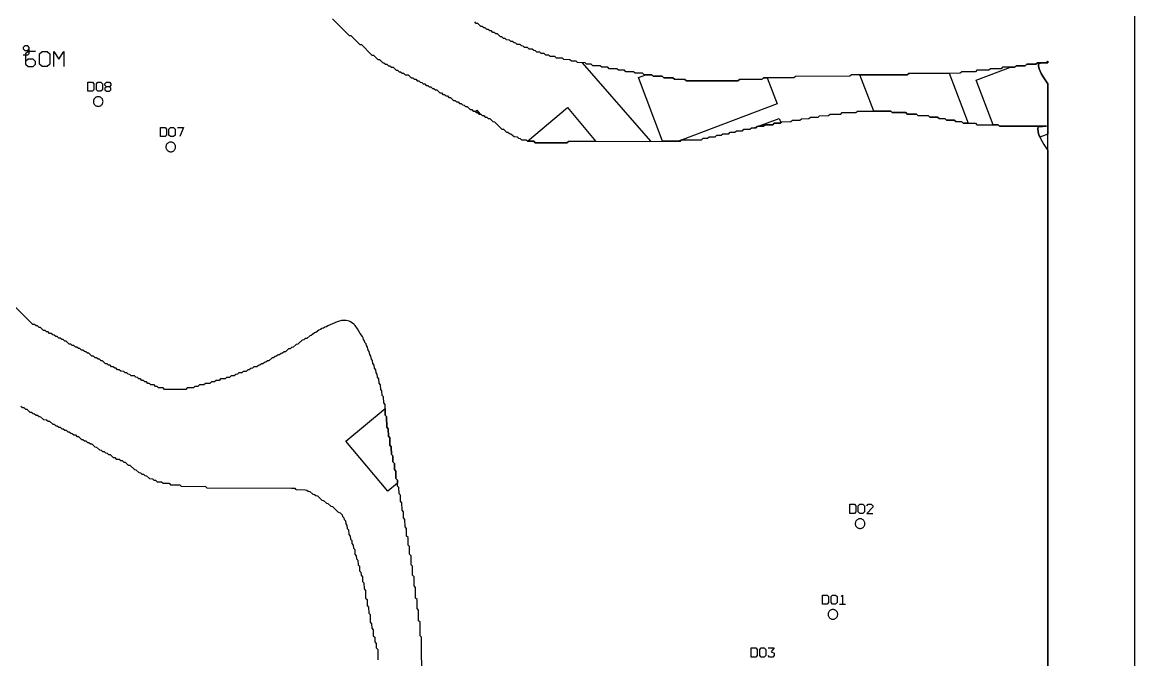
# Model space of a CAD drawing. Header units: millimetres. Extents: x 0 to 1219, y 0 to 1240.
# Drawn here: x 851.5 to 1219.2, y 747.6 to 958.4 of the extents above; entities that cross this region are included whole.
import ezdxf

# ---------------------------------------------------------------- set-up
doc = ezdxf.new("R2010")
doc.units = ezdxf.units.MM
for name, color, linetype in [('CUT_DOWEL_3.2', 2, 'Continuous'), ('CUT_OUTER', 1, 'Continuous'), ('ENGRAVE_BLDG_BOX', 5, 'Continuous'), ('ENGRAVE_BLDG_FOOTPRINT', 8, 'Continuous'), ('ENGRAVE_NEXT', 3, 'Continuous'), ('ENGRAVE_SITE_BOUNDARY', 6, 'Continuous'), ('ENGRAVE_TEXT', 2, 'Continuous'), ('SHEET_EDGE', 7, 'Continuous')]:
    doc.layers.add(name, color=color, linetype=linetype)

msp = doc.modelspace()

# ---------------------------------------------------------------- linework, layer by layer
at = {"layer": 'CUT_DOWEL_3.2'}
for points in [[(876.57, 933.79), (876.36, 933.78), (876.15, 933.74), (875.95, 933.67), (875.77, 933.58), (875.59, 933.46), (875.43, 933.32), (875.3, 933.16), (875.18, 932.99), (875.09, 932.8), (875.02, 932.6), (874.98, 932.4), (874.97, 932.19), (874.98, 931.98), (875.02, 931.78), (875.09, 931.58), (875.18, 931.39), (875.3, 931.22), (875.43, 931.06), (875.59, 930.92), (875.77, 930.8), (875.95, 930.71), (876.15, 930.65), (876.36, 930.6), (876.57, 930.59), (876.77, 930.6), (876.98, 930.65), (877.18, 930.71), (877.37, 930.8), (877.54, 930.92), (877.7, 931.06), (877.83, 931.22), (877.95, 931.39), (878.04, 931.58), (878.11, 931.78), (878.15, 931.98), (878.17, 932.19), (878.15, 932.4), (878.11, 932.6), (878.04, 932.8), (877.95, 932.99), (877.83, 933.16), (877.7, 933.32), (877.54, 933.46), (877.37, 933.58), (877.18, 933.67), (876.98, 933.74), (876.77, 933.78), (876.57, 933.79)], [(900.57, 918.79), (900.36, 918.78), (900.15, 918.74), (899.95, 918.67), (899.77, 918.58), (899.59, 918.46), (899.43, 918.32), (899.3, 918.16), (899.18, 917.99), (899.09, 917.8), (899.02, 917.6), (898.98, 917.4), (898.97, 917.19), (898.98, 916.98), (899.02, 916.78), (899.09, 916.58), (899.18, 916.39), (899.3, 916.22), (899.43, 916.06), (899.59, 915.92), (899.77, 915.8), (899.95, 915.71), (900.15, 915.65), (900.36, 915.6), (900.57, 915.59), (900.77, 915.6), (900.98, 915.65), (901.18, 915.71), (901.37, 915.8), (901.54, 915.92), (901.7, 916.06), (901.83, 916.22), (901.95, 916.39), (902.04, 916.58), (902.11, 916.78), (902.15, 916.98), (902.17, 917.19), (902.15, 917.4), (902.11, 917.6), (902.04, 917.8), (901.95, 917.99), (901.83, 918.16), (901.7, 918.32), (901.54, 918.46), (901.37, 918.58), (901.18, 918.67), (900.98, 918.74), (900.77, 918.78), (900.57, 918.79)], [(1128.42, 794.19), (1128.21, 794.18), (1128, 794.14), (1127.81, 794.07), (1127.62, 793.98), (1127.44, 793.86), (1127.29, 793.72), (1127.15, 793.57), (1127.03, 793.39), (1126.94, 793.2), (1126.87, 793.01), (1126.83, 792.8), (1126.82, 792.59), (1126.83, 792.38), (1126.87, 792.18), (1126.94, 791.98), (1127.03, 791.79), (1127.15, 791.62), (1127.29, 791.46), (1127.44, 791.32), (1127.62, 791.21), (1127.81, 791.11), (1128, 791.05), (1128.21, 791), (1128.42, 790.99), (1128.63, 791), (1128.83, 791.05), (1129.03, 791.11), (1129.22, 791.21), (1129.39, 791.32), (1129.55, 791.46), (1129.69, 791.62), (1129.8, 791.79), (1129.9, 791.98), (1129.96, 792.18), (1130, 792.38), (1130.02, 792.59), (1130, 792.8), (1129.96, 793.01), (1129.9, 793.2), (1129.8, 793.39), (1129.69, 793.57), (1129.55, 793.72), (1129.39, 793.86), (1129.22, 793.98), (1129.03, 794.07), (1128.83, 794.14), (1128.63, 794.18), (1128.42, 794.19)], [(1119.42, 764.19), (1119.21, 764.18), (1119, 764.14), (1118.81, 764.07), (1118.62, 763.98), (1118.44, 763.86), (1118.29, 763.72), (1118.15, 763.57), (1118.03, 763.39), (1117.94, 763.2), (1117.87, 763.01), (1117.83, 762.8), (1117.82, 762.59), (1117.83, 762.38), (1117.87, 762.18), (1117.94, 761.98), (1118.03, 761.79), (1118.15, 761.62), (1118.29, 761.46), (1118.44, 761.32), (1118.62, 761.21), (1118.81, 761.11), (1119, 761.05), (1119.21, 761), (1119.42, 760.99), (1119.63, 761), (1119.83, 761.05), (1120.03, 761.11), (1120.22, 761.21), (1120.39, 761.32), (1120.55, 761.46), (1120.69, 761.62), (1120.8, 761.79), (1120.9, 761.98), (1120.96, 762.18), (1121, 762.38), (1121.02, 762.59), (1121, 762.8), (1120.96, 763.01), (1120.9, 763.2), (1120.8, 763.39), (1120.69, 763.57), (1120.55, 763.72), (1120.39, 763.86), (1120.22, 763.98), (1120.03, 764.07), (1119.83, 764.14), (1119.63, 764.18), (1119.42, 764.19)]]:
    msp.add_lwpolyline(points, close=True, dxfattribs=at)
at = {"layer": 'CUT_OUTER'}
for points in [[(1190.52, 500.5), (1190.52, 938.08), (1189.14, 940), (1188.28, 941.5), (1187.65, 943), (1187.39, 944), (1187.37, 944.5), (1187.52, 944.65), (1188.02, 944.87), (1190.52, 944.99), (1190.52, 945.5), (1190.02, 945.01), (1187.02, 945.01), (1186.52, 944.52), (1183.52, 944.51), (1183.02, 944.03), (1180.02, 944.01), (1179.52, 943.53), (1175.52, 943.51), (1175.02, 943.03), (1171.52, 943.01), (1171.02, 942.53), (1167.02, 942.51), (1166.52, 942.03), (1162.02, 942.01), (1161.52, 941.53), (1144.52, 941.51), (1144.02, 941.02), (1125.52, 941.01), (1125.02, 940.52), (1107.02, 940.51), (1106.52, 940.03), (1096.52, 940.01), (1096.02, 939.53), (1088.52, 939.51), (1088.02, 939.03), (1071.02, 939.04), (1070.52, 939.52), (1067.02, 939.54), (1066.52, 940.02), (1063.52, 940.04), (1063.02, 940.52), (1060.02, 940.54), (1059.52, 941.02), (1057.02, 941.04), (1056.52, 941.52), (1054.02, 941.54), (1053.52, 942.02), (1051.02, 942.04), (1050.52, 942.52), (1048.52, 942.54), (1048.02, 943.02), (1045.52, 943.04), (1045.02, 943.52), (1043.02, 943.54), (1042.52, 944.02), (1040.02, 944.04), (1039.52, 944.52), (1038.02, 944.54), (1037.52, 945.02), (1035.02, 945.05), (1034.52, 945.52), (1033.02, 945.55), (1032.52, 946.02), (1030.52, 946.05), (1030.02, 946.52), (1028.02, 946.55), (1027.52, 947.03), (1026.02, 947.05), (1025.52, 947.53), (1024.52, 947.55), (1024.02, 948.03), (1023.02, 948.05), (1022.52, 948.53), (1021.52, 948.55), (1021.07, 949), (1020.52, 949.05), (1020.02, 949.53), (1019.02, 949.55), (1018.52, 950.03), (1017.52, 950.05), (1017.07, 950.5), (1016.52, 950.55), (1016.02, 951.03), (1015.02, 951.05), (1014.57, 951.5), (1014.02, 951.55), (1013.52, 952.03), (1013.02, 952.05), (1012.52, 952.53), (1011.52, 952.55), (1011.07, 953), (1010.52, 953.05), (1010.02, 953.53), (1009.52, 953.55), (1008.52, 954.53), (1008.02, 954.55), (1007.52, 955.03), (1007.02, 955.05), (1006.52, 955.53), (1006.02, 955.55), (1005.52, 956.03), (1005.02, 956.05), (1004.52, 956.53), (1004.02, 956.55), (1003.52, 957.03), (1003.02, 957.05), (1002.02, 958.03), (1001.52, 958.04), (1001.02, 958.53)], [(851.02, 831.47), (851.52, 830.98), (852.02, 830.96), (852.52, 830.48), (853.02, 830.46), (854.02, 829.48), (854.52, 829.46), (855.02, 828.98), (855.52, 828.96), (856.02, 828.47), (856.52, 828.46), (857.02, 827.97), (857.52, 827.95), (858.52, 826.98), (859.52, 826.95), (860.02, 826.47), (860.52, 826.45), (861.52, 825.47), (862.02, 825.45), (862.52, 824.97), (863.02, 824.95), (863.52, 824.47), (864.02, 824.45), (864.52, 823.97), (865.02, 823.95), (865.52, 823.47), (866.02, 823.45), (866.52, 822.97), (867.02, 822.94), (867.52, 822.46), (868.02, 822.44), (868.52, 821.96), (869.02, 821.94), (869.52, 821.46), (870.02, 821.43), (871.02, 820.46), (871.52, 820.44), (872.02, 819.96), (872.52, 819.94), (873.02, 819.46), (873.52, 819.43), (874.02, 818.96), (874.52, 818.93), (875.46, 818), (876.02, 817.93), (877.02, 816.96), (877.52, 816.94), (878.02, 816.46), (878.52, 816.43), (879.02, 815.96), (879.52, 815.93), (880.02, 815.46), (880.52, 815.43), (881.52, 814.46), (882.02, 814.44), (882.52, 813.96), (883.52, 813.92), (884.02, 813.45), (884.52, 813.42), (885.02, 812.95), (885.52, 812.92), (886.52, 811.95), (887.02, 811.92), (888.52, 810.46), (889.02, 810.43), (890.02, 809.46), (890.52, 809.44), (891.02, 808.96), (891.52, 808.93), (892.02, 808.46), (892.52, 808.43), (893.52, 807.47), (894.52, 807.43), (894.95, 807), (895.52, 806.94), (896.02, 806.47), (897.52, 806.43), (898.02, 805.97), (900.02, 805.93), (900.52, 805.46), (903.52, 805.42), (904.02, 804.96), (912.02, 804.9), (912.52, 804.45), (940.52, 804.37), (941.52, 804.29), (941.8, 804), (942.02, 803.9), (945.02, 803.8), (945.52, 803.7), (946.02, 803.33), (946.52, 803.23), (947.52, 802.36), (948.02, 802.27), (948.52, 801.85), (949.02, 801.75), (950.52, 800.37), (951.02, 800.28), (952.02, 799.37), (952.52, 799.27), (953.52, 798.36), (954.02, 798.25), (955.82, 796.5), (956.02, 796.34), (956.52, 796.19), (957.2, 795.5), (957.34, 795), (957.75, 794.5), (957.86, 794), (958.26, 793.5), (958.39, 792.5), (958.8, 792), (958.91, 791), (959.32, 790.5), (959.43, 789), (959.85, 788.5), (959.93, 787.5), (960.36, 787), (960.44, 786), (960.87, 785.5), (960.94, 784.5), (961.37, 784), (961.45, 782.5), (961.89, 782), (961.95, 781), (962.39, 780.5), (962.46, 779), (962.9, 778.5), (962.96, 777), (963.41, 776.5), (963.46, 775.5), (963.91, 775), (963.96, 773.5), (964.41, 773), (964.47, 771), (964.92, 770.5), (964.98, 768), (965.43, 767.5), (965.48, 765.5), (965.94, 765), (965.98, 763), (966.44, 762.5), (966.48, 760), (966.95, 759.5), (966.98, 758), (967.45, 757.5), (967.49, 755.5), (967.96, 755), (967.99, 753.5), (968.46, 753), (968.49, 751.5), (968.95, 751), (968.99, 747.5)]]:
    msp.add_lwpolyline(points, dxfattribs=at)
at = {"layer": 'ENGRAVE_BLDG_BOX'}
for points in [[(1187.85, 920.42), (1187.42, 921.5), (1187.11, 923), (1187.13, 923.5), (1187.52, 923.87), (1190.02, 924), (1174.52, 924.03), (1174.02, 924.51), (1172.39, 924.52), (1166.81, 939.25), (1178.1, 943.52), (1179.52, 943.53), (1180.02, 944.01), (1183.02, 944.03), (1183.52, 944.51), (1186.52, 944.52), (1187.02, 945.01), (1190.02, 945.01), (1190.52, 945.5), (1190.52, 944.99), (1188.02, 944.87), (1187.52, 944.65), (1187.37, 944.5), (1187.39, 944), (1187.65, 943), (1188.28, 941.5), (1189.14, 940), (1190.52, 938.08), (1190.52, 921.43), (1187.85, 920.42)], [(1164.12, 925.02), (1162.52, 925.03), (1162.02, 925.51), (1160.02, 925.53), (1159.52, 926.01), (1157.02, 926.03), (1156.52, 926.51), (1154.52, 926.53), (1154.02, 927.01), (1151.52, 927.02), (1151.02, 927.51), (1147.52, 927.52), (1147.02, 928.01), (1144.02, 928.02), (1143.52, 928.51), (1139.02, 928.52), (1138.52, 929.01), (1132.91, 929.01), (1128.37, 941.01), (1144.02, 941.02), (1144.52, 941.51), (1157.88, 941.53), (1164.12, 925.02)], [(1055.15, 940.09), (1057.63, 941.03), (1059.52, 941.02), (1060.02, 940.54), (1063.02, 940.52), (1063.52, 940.04), (1066.52, 940.02), (1067.02, 939.54), (1070.52, 939.52), (1071.02, 939.04), (1088.02, 939.03), (1088.52, 939.51), (1096.02, 939.53), (1096.52, 940.01), (1097.73, 940.01), (1100.99, 931.41), (1069.59, 919.52), (1069.52, 919.52), (1069.47, 919.47), (1068.29, 919.03), (1063.13, 919.03), (1055.15, 940.09)], [(1001.78, 929.32), (1002.85, 928.03), (1002.52, 928.04), (1002.02, 928.53), (1001.52, 928.54), (1001.21, 928.84), (1001.78, 929.32)], [(1031.67, 930.18), (1041.01, 919.02), (1032.02, 919.02), (1031.52, 918.55), (1027.02, 918.53), (1021.02, 918.57), (1020.52, 919.03), (1018.52, 919.07), (1018.46, 919.12), (1031.67, 930.18)], [(1094.34, 923.84), (1094.02, 923.53), (1093.5, 923.52), (1094.34, 923.84)], [(1101.69, 926.62), (1102.22, 925.22), (1102.02, 925.03), (1100.02, 925.01), (1099.52, 924.53), (1097.02, 924.51), (1096.52, 924.03), (1094.8, 924.01), (1101.69, 926.62)], [(1190.52, 911), (1190.52, 878.77), (1190.52, 878.77), (1190.52, 911), (1190.52, 911)], [(1190.52, 837.76), (1190.52, 816.62), (1190.52, 816.62), (1190.52, 837.76), (1190.52, 837.76)], [(972.31, 803.32), (958.46, 819.9), (971.42, 830.72), (971.47, 828.5), (971.91, 828), (971.98, 824.5), (972.43, 824), (972.48, 821.5), (972.94, 821), (972.99, 818.5), (973.45, 818), (973.49, 815.5), (973.96, 815), (973.99, 813), (974.46, 812.5), (974.49, 810.5), (974.97, 810), (974.99, 807.5), (975.47, 807), (975.48, 805.98), (972.31, 803.32)]]:
    msp.add_lwpolyline(points, close=True, dxfattribs=at)
at = {"layer": 'ENGRAVE_BLDG_FOOTPRINT'}
for points in [[(1166.81, 939.25), (1178.1, 943.52), (1179.52, 943.53), (1180.02, 944.01), (1183.02, 944.03), (1183.52, 944.51), (1186.52, 944.52), (1187.02, 945.01), (1190.02, 945.01), (1190.52, 945.5), (1190.52, 944.99), (1188.02, 944.87), (1187.52, 944.65), (1187.37, 944.5), (1187.39, 944), (1187.65, 943), (1188.28, 941.5), (1189.14, 940), (1190.52, 938.08), (1190.52, 921.43), (1187.85, 920.42), (1187.42, 921.5), (1187.11, 923), (1187.13, 923.5), (1187.52, 923.87), (1190.02, 924), (1174.52, 924.03), (1174.02, 924.51), (1172.39, 924.52), (1166.81, 939.25)], [(1128.37, 941.01), (1144.02, 941.02), (1144.52, 941.51), (1157.88, 941.53), (1164.12, 925.02), (1162.52, 925.03), (1162.02, 925.51), (1160.02, 925.53), (1159.52, 926.01), (1157.02, 926.03), (1156.52, 926.51), (1154.52, 926.53), (1154.02, 927.01), (1151.52, 927.02), (1151.02, 927.51), (1147.52, 927.52), (1147.02, 928.01), (1144.02, 928.02), (1143.52, 928.51), (1139.02, 928.52), (1138.52, 929.01), (1132.91, 929.01), (1128.37, 941.01)], [(1055.15, 940.09), (1057.63, 941.03), (1059.52, 941.02), (1060.02, 940.54), (1063.02, 940.52), (1063.52, 940.04), (1066.52, 940.02), (1067.02, 939.54), (1070.52, 939.52), (1071.02, 939.04), (1088.02, 939.03), (1088.52, 939.51), (1096.02, 939.53), (1096.52, 940.01), (1097.73, 940.01), (1100.99, 931.41), (1069.59, 919.52), (1069.52, 919.52), (1069.47, 919.47), (1068.29, 919.03), (1063.13, 919.03), (1055.15, 940.09)], [(1001.78, 929.32), (1002.85, 928.03), (1002.52, 928.04), (1002.02, 928.53), (1001.52, 928.54), (1001.21, 928.84), (1001.78, 929.32)], [(1031.67, 930.18), (1041.01, 919.02), (1032.02, 919.02), (1031.52, 918.55), (1027.02, 918.53), (1021.02, 918.57), (1020.52, 919.03), (1018.52, 919.07), (1018.48, 919.11), (1031.67, 930.18)], [(1094.34, 923.84), (1094.02, 923.53), (1093.5, 923.52), (1094.34, 923.84)], [(1101.69, 926.62), (1102.22, 925.22), (1102.02, 925.03), (1100.02, 925.01), (1099.52, 924.53), (1097.02, 924.51), (1096.52, 924.03), (1094.8, 924.01), (1101.69, 926.62)], [(1190.52, 878.77), (1190.52, 911), (1190.52, 911), (1190.52, 878.77), (1190.52, 878.77)], [(1190.52, 816.62), (1190.52, 837.76), (1190.52, 837.76), (1190.52, 816.62), (1190.52, 816.62)], [(958.46, 819.9), (971.42, 830.72), (971.47, 828.5), (971.91, 828), (971.98, 824.5), (972.43, 824), (972.48, 821.5), (972.94, 821), (972.99, 818.5), (973.45, 818), (973.49, 815.5), (973.96, 815), (973.99, 813), (974.46, 812.5), (974.49, 810.5), (974.97, 810), (974.99, 807.5), (975.47, 807), (975.48, 805.98), (972.31, 803.32), (958.46, 819.9)]]:
    msp.add_lwpolyline(points, close=True, dxfattribs=at)
at = {"layer": 'ENGRAVE_NEXT'}
for points in [[(954.04, 959.5), (959.52, 954.04), (960.05, 954), (963.02, 951.04), (963.55, 951), (967.02, 947.55), (967.52, 947.53), (969.02, 946.05), (969.52, 946.03), (970.52, 945.05), (971.02, 945.03), (971.52, 944.55), (972.02, 944.53), (972.52, 944.04), (973.02, 944.03), (973.52, 943.54), (974.02, 943.53), (975.02, 942.55), (975.52, 942.53), (976.02, 942.05), (976.52, 942.03), (977.02, 941.55), (977.52, 941.53), (978.02, 941.05), (979.02, 941.02), (980.02, 940.05), (980.52, 940.03), (981.02, 939.54), (981.52, 939.53), (982.02, 939.04), (982.52, 939.03), (983.02, 938.54), (983.52, 938.53), (984.02, 938.04), (984.52, 938.03), (985.02, 937.54), (985.52, 937.53), (986.02, 937.04), (986.52, 937.03), (987.02, 936.54), (987.52, 936.53), (988.02, 936.04), (988.52, 936.02), (989.52, 935.05), (990.02, 935.03), (990.52, 934.54), (991.02, 934.53), (991.52, 934.04), (992.02, 934.03), (992.52, 933.54), (993.02, 933.52), (994.02, 932.55), (994.52, 932.53), (995.02, 932.04), (995.52, 932.03), (996.02, 931.54), (996.52, 931.53), (997.02, 931.04), (997.52, 931.03), (998.02, 930.54), (998.52, 930.53), (999.52, 929.55), (1000.02, 929.53), (1000.52, 929.05), (1001.02, 929.03), (1001.52, 928.54), (1002.02, 928.53), (1002.52, 928.04), (1003.02, 928.03), (1003.52, 927.54), (1004.02, 927.53), (1004.52, 927.04), (1005.02, 927.03), (1005.52, 926.54), (1006.02, 926.53), (1007.02, 925.55), (1007.55, 925.5), (1010.02, 923.06), (1010.52, 923.04), (1011.52, 922.06), (1012.02, 922.04), (1012.52, 921.56), (1013.02, 921.54), (1014.02, 920.58), (1015.02, 920.54), (1015.52, 920.06), (1016.09, 920), (1016.52, 919.57), (1018.02, 919.53), (1018.52, 919.07), (1020.52, 919.03), (1021.02, 918.57), (1027.02, 918.53), (1031.52, 918.55), (1032.02, 919.02), (1068.52, 919.03), (1069.02, 919.04), (1069.52, 919.52), (1076.02, 919.54), (1076.52, 920.02), (1078.02, 920.03), (1078.52, 920.52), (1080.52, 920.53), (1081.02, 921.02), (1082.52, 921.03), (1083.02, 921.52), (1085.02, 921.53), (1085.52, 922.02), (1087.02, 922.03), (1087.52, 922.51), (1089.52, 922.53), (1090.02, 923.01), (1092.02, 923.03), (1092.52, 923.51), (1094.02, 923.53), (1094.52, 924.01), (1096.52, 924.03), (1097.02, 924.51), (1099.52, 924.53), (1100.02, 925.01), (1102.02, 925.03), (1102.52, 925.51), (1105.52, 925.53), (1106.02, 926.01), (1108.52, 926.02), (1109.02, 926.51), (1111.52, 926.52), (1112.02, 927.01), (1114.52, 927.02), (1115.02, 927.51), (1118.02, 927.52), (1118.52, 928.01), (1122.02, 928.02), (1122.52, 928.51), (1127.02, 928.52), (1127.52, 929.01), (1138.52, 929.01), (1139.02, 928.52), (1143.52, 928.51), (1144.02, 928.02), (1147.02, 928.01), (1147.52, 927.52), (1151.02, 927.51), (1151.52, 927.02), (1154.02, 927.01), (1154.52, 926.53), (1156.52, 926.51), (1157.02, 926.03), (1159.52, 926.01), (1160.02, 925.53), (1162.02, 925.51), (1162.52, 925.03), (1166.52, 925.01), (1167.02, 924.53), (1174.02, 924.51), (1174.52, 924.03), (1190.02, 924), (1187.52, 923.87), (1187.13, 923.5), (1187.11, 923), (1187.42, 921.5), (1188.02, 920), (1189.15, 918), (1190.52, 916.02), (1190.52, 544)], [(983.5, 740), (983.49, 755), (983, 755.5), (982.99, 760), (982.5, 760.5), (982.49, 764), (982, 764.5), (981.99, 767.5), (981.5, 768), (981.49, 771.5), (981, 772), (980.99, 775), (980.5, 775.5), (980.49, 778.5), (980, 779), (979.99, 782), (979.5, 782.5), (979.48, 785), (979, 785.5), (978.98, 788), (978.5, 788.5), (978.48, 791), (978, 791.5), (977.98, 794), (977.5, 794.5), (977.48, 796.5), (977, 797), (976.98, 799.5), (976.5, 800), (976.48, 802), (976, 802.5), (975.97, 804.5), (975.5, 805), (975.47, 807), (974.99, 807.5), (974.97, 810), (974.49, 810.5), (974.46, 812.5), (973.99, 813), (973.96, 815), (973.49, 815.5), (973.45, 818), (972.99, 818.5), (972.94, 821), (972.48, 821.5), (972.43, 824), (971.98, 824.5), (971.91, 828), (971.47, 828.5), (971.39, 832), (970.95, 832.5), (970.87, 834.5), (970.44, 835), (970.36, 836.5), (969.94, 837), (969.85, 838.5), (969.43, 839), (969.32, 840.5), (968.91, 841), (968.82, 842), (968.41, 842.5), (968.3, 843.5), (967.9, 844), (967.78, 845), (967.39, 845.5), (967.26, 846.5), (966.87, 847), (966.73, 848), (966.35, 848.5), (966.18, 849.5), (965.83, 850), (965.62, 851), (965.27, 851.5), (965.12, 852), (964.76, 852.5), (964.59, 853), (964.25, 853.5), (964.15, 854), (963.93, 854.5), (963.16, 855.5), (962.32, 857), (961.52, 858.09), (961.02, 858.56), (960.02, 859.31), (959.52, 859.53), (958.52, 859.75), (957.02, 859.75), (955.52, 859.3), (952.52, 858.02), (952.02, 857.73), (951.52, 857.57), (951.02, 857.25), (950.52, 857.11), (950.02, 856.76), (949.52, 856.62), (948.52, 855.81), (948.02, 855.69), (947.02, 854.84), (946.52, 854.74), (945.52, 853.87), (945.02, 853.79), (944.52, 853.37), (944.02, 853.28), (942.66, 852), (942.52, 851.9), (942.02, 851.83), (941.02, 850.91), (940.52, 850.86), (940.02, 850.41), (939.52, 850.35), (938.52, 849.43), (938.02, 849.38), (937.52, 848.93), (937.02, 848.89), (936.52, 848.43), (936.02, 848.39), (935.52, 847.93), (935.02, 847.89), (934.52, 847.43), (934.02, 847.39), (933.02, 846.45), (932.52, 846.41), (932.02, 845.95), (931.52, 845.92), (931.02, 845.45), (930.52, 845.42), (930.02, 844.95), (929.52, 844.93), (929.02, 844.46), (928.02, 844.42), (927.6, 844), (927.02, 843.93), (926.52, 843.46), (926.02, 843.43), (925.52, 842.96), (924.52, 842.93), (924.02, 842.46), (923.02, 842.43), (922.59, 842), (922.02, 841.94), (921.52, 841.47), (920.52, 841.44), (920.02, 840.97), (919.02, 840.94), (918.52, 840.47), (917.02, 840.44), (916.52, 839.97), (915.52, 839.94), (915.02, 839.47), (914.02, 839.45), (913.52, 838.97), (912.02, 838.95), (911.52, 838.47), (910.02, 838.45), (909.52, 837.97), (908.52, 837.95), (908.02, 837.48), (906.02, 837.46), (905.52, 836.98), (898.52, 836.98), (898.02, 837.46), (896.52, 837.48), (896.02, 837.97), (895.48, 838), (895.02, 838.46), (894.02, 838.48), (893.52, 838.96), (893.02, 838.98), (892.52, 839.46), (892.02, 839.48), (891.52, 839.96), (891.02, 839.98), (890.52, 840.46), (890.02, 840.48), (889.52, 840.96), (888.97, 841), (888.52, 841.46), (887.52, 841.48), (887.02, 841.96), (886.52, 841.98), (886.02, 842.46), (885.47, 842.5), (885.02, 842.96), (884.02, 842.98), (883.52, 843.46), (882.98, 843.5), (882.52, 843.96), (882.02, 843.98), (881.52, 844.46), (881.02, 844.48), (880.52, 844.96), (880.02, 844.98), (879.52, 845.46), (879.02, 845.48), (878.02, 846.46), (877.52, 846.47), (877.02, 846.96), (876.52, 846.97), (876.02, 847.46), (875.52, 847.48), (875.02, 847.96), (874.52, 847.98), (873.52, 848.96), (873.02, 848.97), (872.52, 849.46), (872.02, 849.47), (871.52, 849.96), (871.02, 849.98), (870.52, 850.46), (870.02, 850.48), (869.52, 850.96), (869.02, 850.98), (868.52, 851.46), (868.02, 851.48), (867.52, 851.96), (867.02, 851.98), (866.02, 852.96), (865.52, 852.97), (865.02, 853.46), (864.52, 853.48), (864.02, 853.96), (863.52, 853.98), (863.02, 854.46), (862.52, 854.48), (862.02, 854.96), (861.52, 854.98), (861.02, 855.46), (860.52, 855.48), (860.02, 855.97), (859.52, 855.98), (859.02, 856.47), (858.52, 856.48), (857.52, 857.46), (857.02, 857.48), (856.52, 857.97), (856.02, 857.98), (855.52, 858.47), (854.99, 858.5), (827.02, 886.48)]]:
    msp.add_lwpolyline(points, dxfattribs=at)
at = {"layer": 'ENGRAVE_SITE_BOUNDARY'}
msp.add_lwpolyline([(1036.54, 945.03), (1059.11, 919.03)], dxfattribs=at)
at = {"layer": 'ENGRAVE_TEXT'}
for points in [[(851.77, 947.59), (853.27, 947.59), (853.77, 948.09), (853.77, 950.09), (853.27, 950.59), (852.27, 950.59), (851.77, 950.09), (851.77, 949.59), (852.27, 949.09), (853.27, 949.09), (853.77, 949.59)], [(855.87, 948.75), (853.37, 948.75), (852.54, 947.91), (852.54, 944.58), (853.37, 943.75), (855.04, 943.75), (855.87, 944.58), (855.87, 945.41), (855.04, 946.25), (853.37, 946.25), (852.54, 945.41)], [(857.21, 944.58), (857.21, 947.91), (858.04, 948.75), (859.71, 948.75), (860.54, 947.91), (860.54, 944.58), (859.71, 943.75), (858.04, 943.75), (857.21, 944.58)], [(861.87, 943.75), (861.87, 948.75), (863.54, 946.25), (865.21, 948.75), (865.21, 943.75)], [(873.17, 935.59), (873.17, 938.59), (874.67, 938.59), (875.17, 938.09), (875.17, 936.09), (874.67, 935.59), (873.17, 935.59)], [(875.97, 936.09), (875.97, 938.09), (876.47, 938.59), (877.47, 938.59), (877.97, 938.09), (877.97, 936.09), (877.47, 935.59), (876.47, 935.59), (875.97, 936.09)], [(879.27, 937.09), (878.77, 937.59), (878.77, 938.09), (879.27, 938.59), (880.27, 938.59), (880.77, 938.09), (880.77, 937.59), (880.27, 937.09), (879.27, 937.09), (878.77, 936.59), (878.77, 936.09), (879.27, 935.59), (880.27, 935.59), (880.77, 936.09), (880.77, 936.59), (880.27, 937.09)], [(897.17, 920.59), (897.17, 923.59), (898.67, 923.59), (899.17, 923.09), (899.17, 921.09), (898.67, 920.59), (897.17, 920.59)], [(899.97, 921.09), (899.97, 923.09), (900.47, 923.59), (901.47, 923.59), (901.97, 923.09), (901.97, 921.09), (901.47, 920.59), (900.47, 920.59), (899.97, 921.09)], [(902.77, 923.59), (904.77, 923.59), (903.52, 920.59)], [(1125.02, 795.99), (1125.02, 798.99), (1126.52, 798.99), (1127.02, 798.49), (1127.02, 796.49), (1126.52, 795.99), (1125.02, 795.99)], [(1127.82, 796.49), (1127.82, 798.49), (1128.32, 798.99), (1129.32, 798.99), (1129.82, 798.49), (1129.82, 796.49), (1129.32, 795.99), (1128.32, 795.99), (1127.82, 796.49)], [(1130.62, 798.49), (1131.12, 798.99), (1132.12, 798.99), (1132.62, 798.49), (1132.62, 797.99), (1130.62, 795.99), (1132.62, 795.99)], [(1116.02, 765.99), (1116.02, 768.99), (1117.52, 768.99), (1118.02, 768.49), (1118.02, 766.49), (1117.52, 765.99), (1116.02, 765.99)], [(1118.82, 766.49), (1118.82, 768.49), (1119.32, 768.99), (1120.32, 768.99), (1120.82, 768.49), (1120.82, 766.49), (1120.32, 765.99), (1119.32, 765.99), (1118.82, 766.49)], [(1122.12, 768.49), (1122.62, 768.99), (1122.62, 765.99)], [(1121.62, 765.99), (1123.62, 765.99)], [(1092.42, 748.48), (1092.42, 751.48), (1093.92, 751.48), (1094.42, 750.98), (1094.42, 748.98), (1093.92, 748.48), (1092.42, 748.48)], [(1095.22, 748.98), (1095.22, 750.98), (1095.72, 751.48), (1096.72, 751.48), (1097.22, 750.98), (1097.22, 748.98), (1096.72, 748.48), (1095.72, 748.48), (1095.22, 748.98)], [(1098.02, 751.48), (1100.02, 751.48), (1099.02, 750.23), (1100.02, 749.73), (1100.02, 748.98), (1099.52, 748.48), (1098.52, 748.48), (1098.02, 748.98)]]:
    msp.add_lwpolyline(points, dxfattribs=at)
at = {"layer": 'SHEET_EDGE'}
msp.add_lwpolyline([(0, 0), (1219.2, 0), (1219.2, 1219.2), (0, 1219.2)], close=True, dxfattribs=at)

doc.saveas('drawing.dxf')
